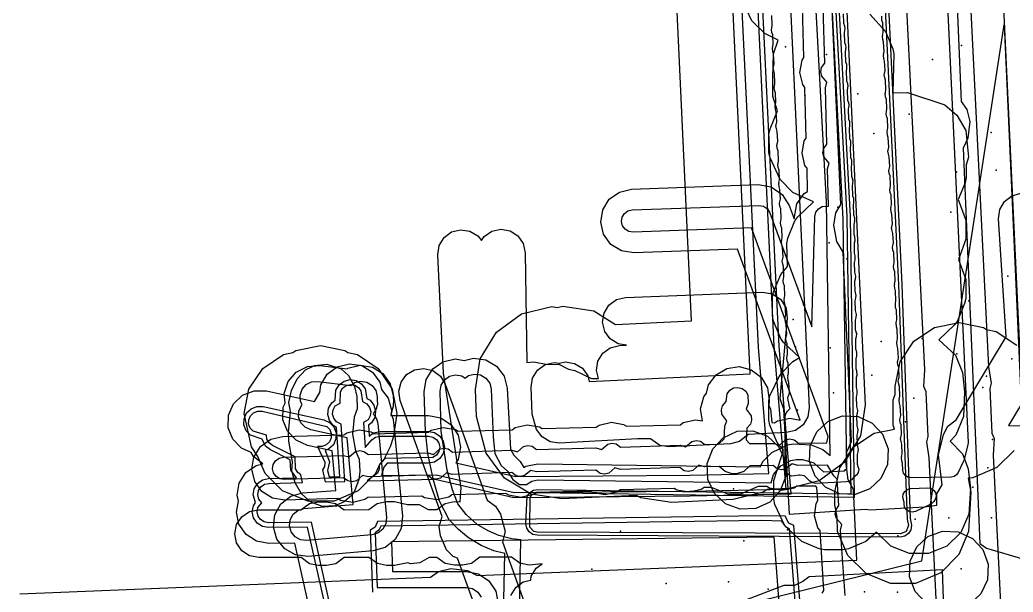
# Model space of a CAD drawing. Header units: metres. Extents: x -3943 to -3664, y 4962 to 6622.
# Drawn here: x -3941.3 to -3879, y 6280.6 to 6316.5 of the extents above; entities that cross this region are included whole.
import ezdxf

# ---------------------------------------------------------------- set-up
doc = ezdxf.new("R2010")
doc.units = ezdxf.units.M
for name, color, linetype in [('AI_GREENING_EXCLUSIONS', 1, 'Continuous'), ('AI_GREENING_LAWN', 82, 'Continuous'), ('AI_GREENING_REJECTED', 6, 'Continuous')]:
    doc.layers.add(name, color=color, linetype=linetype)

msp = doc.modelspace()

# ---------------------------------------------------------------- linework, layer by layer
at = {"layer": 'AI_GREENING_EXCLUSIONS'}
for points in [[(-3890.07, 6379.865), (-3886.2, 6299.915), (-3885.664, 6285.219), (-3885.585, 6284.827), (-3885.723, 6284.456), (-3886.088, 6284.302), (-3908.864, 6284.413), (-3909.057, 6284.453), (-3909.326, 6284.729), (-3909.293, 6286.587), (-3909.182, 6286.746), (-3908.828, 6286.888), (-3908.828, 6286.888), (-3888.971, 6286.605), (-3889.217, 6304.208), (-3891.804, 6352.287)], [(-3889.821, 6379.681), (-3886, 6299.93), (-3885.465, 6285.27), (-3885.385, 6284.837), (-3885.428, 6284.557), (-3885.579, 6284.317), (-3885.812, 6284.157), (-3886.09, 6284.102), (-3908.866, 6284.213), (-3909.135, 6284.269), (-3909.362, 6284.425), (-3909.512, 6284.655), (-3909.561, 6284.926), (-3909.476, 6286.666), (-3909.476, 6286.666), (-3909.322, 6286.89), (-3909.093, 6287.038), (-3908.825, 6287.087), (-3889.18, 6286.811), (-3889.417, 6304.202), (-3891.993, 6352.081)], [(-3884.475, 6366.942), (-3883.388, 6337.749), (-3882.28, 6311.412), (-3881.913, 6310.91), (-3881.729, 6310.152), (-3881.852, 6309.102), (-3882.157, 6308.48), (-3881.114, 6283.688), (-3880.697, 6283.4), (-3874.95, 6281.702), (-3867.436, 6281.835), (-3866.668, 6281.696), (-3866.012, 6281.274), (-3865.567, 6280.633)], [(-3883.04, 6264.217), (-3884.272, 6289.062), (-3884.437, 6290.066), (-3884.339, 6290.414), (-3884.479, 6293.205), (-3884.613, 6293.542), (-3884.546, 6294.578), (-3885.887, 6321.479), (-3886.062, 6322.519), (-3885.963, 6322.87), (-3886.092, 6325.672), (-3886.223, 6326.011), (-3886.145, 6327.061), (-3887.291, 6353.93)], [(-3883.04, 6264.217), (-3884.272, 6289.062), (-3884.437, 6290.066), (-3884.339, 6290.414), (-3884.479, 6293.205), (-3884.613, 6293.542), (-3884.546, 6294.578), (-3885.887, 6321.479), (-3886.062, 6322.519), (-3885.963, 6322.87), (-3886.092, 6325.672), (-3886.223, 6326.011), (-3886.145, 6327.061), (-3887.291, 6353.93)], [(-3883.291, 6354.015), (-3882.147, 6327.189), (-3881.993, 6326.192), (-3882.09, 6325.861), (-3882.03, 6324.457), (-3881.96, 6323.052), (-3881.834, 6322.735), (-3881.894, 6321.73), (-3880.551, 6294.768), (-3880.385, 6293.758), (-3880.483, 6293.41), (-3880.344, 6290.623), (-3880.209, 6290.286), (-3880.276, 6289.244), (-3879.06, 6264.718)], [(-3883.291, 6354.015), (-3882.147, 6327.189), (-3881.993, 6326.192), (-3882.09, 6325.861), (-3882.03, 6324.457), (-3881.96, 6323.052), (-3881.834, 6322.735), (-3881.894, 6321.73), (-3880.551, 6294.768), (-3880.385, 6293.758), (-3880.483, 6293.41), (-3880.344, 6290.623), (-3880.209, 6290.286), (-3880.276, 6289.244), (-3879.06, 6264.718)], [(-3910.947, 6280.162), (-3910.894, 6283.075), (-3911.572, 6283.248), (-3912.371, 6283.582), (-3913.158, 6284.058), (-3913.794, 6284.579), (-3914.369, 6285.183), (-3914.979, 6286.361), (-3915.366, 6287.663), (-3915.707, 6289.339), (-3915.868, 6290.721), (-3915.942, 6293.211), (-3915.813, 6293.981), (-3915.399, 6294.642), (-3914.763, 6295.095), (-3914.003, 6295.27), (-3913.426, 6295.173), (-3912.844, 6295.323), (-3912.072, 6295.213), (-3911.4, 6294.816), (-3910.931, 6294.192), (-3910.737, 6293.436), (-3910.531, 6289.612), (-3910.317, 6289.229), (-3909.92, 6288.83), (-3909.683, 6288.473), (-3909.573, 6288.545), (-3908.805, 6288.687), (-3894.871, 6288.513), (-3894.685, 6288.856), (-3894.145, 6289.396), (-3893.147, 6289.885), (-3892.809, 6289.953), (-3891.679, 6289.885), (-3890.957, 6289.582), (-3890.495, 6289.213), (-3890.717, 6305.12), (-3893.177, 6350.746)], [(-3890.852, 6347.109), (-3888.302, 6292.382), (-3888.593, 6290.453), (-3889.601, 6288.782), (-3891.171, 6287.624), (-3893.064, 6287.155), (-3894.445, 6287.09), (-3894.679, 6286.918), (-3896.573, 6286.448), (-3900.435, 6286.268), (-3902.364, 6286.56), (-3902.621, 6286.714), (-3907.306, 6286.491), (-3909.235, 6286.782), (-3910.905, 6287.79), (-3912.064, 6289.359), (-3912.663, 6291.663), (-3912.732, 6293.348), (-3912.43, 6295.276), (-3911.413, 6296.941), (-3909.837, 6298.09), (-3907.94, 6298.548), (-3907.596, 6298.494), (-3907.241, 6298.58), (-3905.314, 6298.278), (-3905.314, 6298.278), (-3903.939, 6297.439), (-3899.171, 6297.661), (-3901.188, 6340.948)], [(-3894.348, 6346.946), (-3891.798, 6292.219), (-3891.886, 6291.64), (-3892.188, 6291.139), (-3892.659, 6290.792), (-3893.227, 6290.651), (-3895.633, 6290.539), (-3896.168, 6290.085), (-3896.736, 6289.944), (-3900.598, 6289.765), (-3901.177, 6289.852), (-3901.751, 6290.254), (-3902.561, 6290.266), (-3907.468, 6289.987), (-3908.047, 6290.075), (-3908.548, 6290.377), (-3908.896, 6290.848), (-3909.166, 6291.806), (-3909.235, 6293.491), (-3909.144, 6294.07), (-3908.839, 6294.569), (-3908.366, 6294.914), (-3907.797, 6295.051), (-3907.453, 6294.997), (-3907.098, 6295.083), (-3906.52, 6294.992), (-3906.02, 6294.687), (-3906.02, 6294.687), (-3905.676, 6294.214), (-3905.589, 6293.858), (-3895.512, 6294.328), (-3897.855, 6344.607)], [(-3909.958, 6279.527), (-3909.879, 6283.933), (-3910.452, 6283.993), (-3911.26, 6284.198), (-3911.939, 6284.484), (-3912.612, 6284.898), (-3913.313, 6285.508), (-3913.829, 6286.19), (-3914.156, 6287.061), (-3914.49, 6288.294), (-3914.868, 6290.751), (-3914.943, 6293.241), (-3914.878, 6293.626), (-3914.671, 6293.957), (-3914.353, 6294.183), (-3913.973, 6294.271), (-3913.588, 6294.206), (-3913.374, 6294.072), (-3913.167, 6294.227), (-3912.789, 6294.324), (-3912.403, 6294.27), (-3912.067, 6294.071), (-3911.833, 6293.759), (-3911.736, 6293.381), (-3911.619, 6290.374), (-3911.511, 6289.343), (-3911.116, 6288.586), (-3910.714, 6288.223), (-3910.392, 6287.72), (-3909.969, 6287.399), (-3909.534, 6287.396), (-3909.529, 6287.403), (-3909.202, 6287.616), (-3908.818, 6287.687), (-3894.192, 6287.504), (-3894.042, 6288.021), (-3893.586, 6288.567), (-3892.949, 6288.904), (-3892.611, 6288.973), (-3892.215, 6288.973), (-3891.516, 6288.753), (-3890.901, 6288.194), (-3889.596, 6288.253), (-3889.552, 6288.326), (-3889.453, 6288.398), (-3889.664, 6304.006), (-3891.036, 6330.415)], [(-3941.289, 6280.549), (-3915.541, 6281.582), (-3915.038, 6281.947), (-3914.28, 6282.13), (-3913.23, 6282.005), (-3912.609, 6281.699), (-3888.821, 6282.653), (-3889.017, 6287.078), (-3889.368, 6287.682), (-3889.482, 6288.664), (-3889.453, 6289.444), (-3889.151, 6290.099), (-3889.678, 6301.969), (-3890.071, 6302.637), (-3890.253, 6303.652), (-3890.135, 6304.424), (-3889.811, 6304.959), (-3890.687, 6324.698)], [(-3922.133, 6279.727), (-3923.25, 6284.727), (-3925.702, 6284.697), (-3926.086, 6284.768), (-3926.413, 6284.981), (-3926.634, 6285.302), (-3926.715, 6285.684), (-3926.643, 6286.068), (-3926.514, 6286.266), (-3926.669, 6286.744), (-3926.603, 6287.129), (-3926.395, 6287.459), (-3926.076, 6287.684), (-3925.696, 6287.77), (-3923.94, 6287.816), (-3924.294, 6288.286), (-3924.336, 6288.949), (-3925.582, 6289.565), (-3925.892, 6289.803), (-3926.101, 6290.249), (-3926.829, 6290.489), (-3927.099, 6290.77), (-3927.24, 6291.134), (-3927.232, 6291.524), (-3927.075, 6291.881), (-3926.793, 6292.151), (-3926.43, 6292.293), (-3926.04, 6292.284), (-3922.236, 6291.442), (-3921.879, 6291.285), (-3921.609, 6291.004), (-3921.467, 6290.64), (-3921.476, 6290.25), (-3921.633, 6289.893), (-3921.914, 6289.623), (-3922.157, 6289.529), (-3921.869, 6288.828), (-3921.994, 6288.277), (-3921.903, 6287.869), (-3921.226, 6287.887), (-3921.429, 6290.981), (-3921.644, 6291.105), (-3921.882, 6291.415), (-3921.983, 6291.792), (-3921.932, 6292.179), (-3921.737, 6292.517), (-3921.524, 6292.68), (-3921.477, 6293.312), (-3921.275, 6293.646), (-3920.961, 6293.877), (-3920.582, 6293.971), (-3920.197, 6293.913), (-3919.862, 6293.711), (-3919.631, 6293.397), (-3919.527, 6292.789), (-3919.328, 6292.675), (-3919.09, 6292.365), (-3918.989, 6291.988), (-3919.04, 6291.601), (-3919.235, 6291.263), (-3919.433, 6291.112), (-3919.389, 6290.436), (-3919.109, 6290.641), (-3918.7, 6290.728), (-3915.666, 6290.728), (-3915.284, 6290.652), (-3914.959, 6290.435), (-3914.743, 6290.111), (-3914.666, 6289.728), (-3914.743, 6289.345), (-3914.959, 6289.021), (-3915.284, 6288.804), (-3915.666, 6288.728), (-3918.252, 6288.728), (-3918.466, 6288.488), (-3918.62, 6287.955), (-3915.183, 6288.013), (-3910.298, 6286.888), (-3899.276, 6286.976), (-3893.249, 6287.11), (-3893.989, 6296.064), (-3895.174, 6320.663)], [(-3921.84, 6279.792), (-3923.01, 6285.03), (-3925.706, 6284.997), (-3925.975, 6285.046), (-3926.204, 6285.195), (-3926.358, 6285.421), (-3926.415, 6285.688), (-3926.365, 6285.956), (-3926.126, 6286.247), (-3926.309, 6286.486), (-3926.369, 6286.752), (-3926.323, 6287.021), (-3926.177, 6287.252), (-3925.954, 6287.41), (-3925.688, 6287.47), (-3923.568, 6287.526), (-3923.675, 6288.006), (-3923.871, 6288.152), (-3924.011, 6288.387), (-3924.027, 6289.13), (-3925.449, 6289.834), (-3925.666, 6290), (-3925.802, 6290.237), (-3925.836, 6290.498), (-3926.657, 6290.734), (-3926.846, 6290.932), (-3926.945, 6291.186), (-3926.939, 6291.459), (-3926.829, 6291.709), (-3926.632, 6291.898), (-3926.377, 6291.997), (-3926.104, 6291.991), (-3922.051, 6291.04), (-3921.862, 6290.842), (-3921.763, 6290.588), (-3921.769, 6290.315), (-3921.878, 6290.065), (-3922.076, 6289.876), (-3922.33, 6289.777), (-3922.636, 6289.79), (-3922.167, 6288.799), (-3922.194, 6288.527), (-3922.309, 6288.311), (-3922.142, 6287.563), (-3920.906, 6287.595), (-3921.141, 6291.185), (-3921.446, 6291.331), (-3921.613, 6291.548), (-3921.683, 6291.812), (-3921.648, 6292.082), (-3921.511, 6292.319), (-3921.215, 6292.506), (-3921.194, 6293.21), (-3921.053, 6293.444), (-3920.834, 6293.606), (-3920.568, 6293.671), (-3920.298, 6293.631), (-3920.065, 6293.489), (-3919.902, 6293.27), (-3919.818, 6292.593), (-3919.526, 6292.449), (-3919.359, 6292.232), (-3919.289, 6291.968), (-3919.324, 6291.698), (-3919.461, 6291.461), (-3919.744, 6291.277), (-3919.643, 6289.723), (-3919.223, 6290.194), (-3918.987, 6290.367), (-3918.7, 6290.428), (-3915.666, 6290.428), (-3915.399, 6290.375), (-3915.171, 6290.223), (-3915.02, 6289.996), (-3914.966, 6289.728), (-3915.02, 6289.46), (-3915.171, 6289.233), (-3915.399, 6289.081), (-3918.387, 6289.028), (-3918.758, 6288.612), (-3918.762, 6288.367), (-3918.871, 6288.117), (-3919.506, 6287.632), (-3915.251, 6287.721), (-3910.33, 6286.587), (-3899.272, 6286.676), (-3892.923, 6286.807), (-3893.689, 6296.079), (-3894.874, 6320.678)], [(-3923.109, 6279.509), (-3924.049, 6283.717), (-3925.69, 6283.697), (-3926.457, 6283.839), (-3927.111, 6284.265), (-3927.553, 6284.908), (-3927.715, 6285.672), (-3927.587, 6286.357), (-3927.669, 6286.718), (-3927.537, 6287.487), (-3927.12, 6288.147), (-3926.483, 6288.598), (-3926.058, 6288.694), (-3926.644, 6289.144), (-3926.792, 6289.401), (-3927.402, 6289.669), (-3927.942, 6290.233), (-3928.225, 6290.96), (-3928.208, 6291.74), (-3927.894, 6292.454), (-3927.331, 6292.994), (-3926.604, 6293.277), (-3925.823, 6293.261), (-3922.823, 6292.597), (-3922.489, 6293.175), (-3922.417, 6293.651), (-3922.014, 6294.319), (-3921.386, 6294.783), (-3920.629, 6294.97), (-3919.857, 6294.853), (-3919.189, 6294.45), (-3918.726, 6293.822), (-3918.608, 6293.348), (-3918.193, 6292.807), (-3917.991, 6292.053), (-3918.034, 6291.728), (-3915.666, 6291.728), (-3914.901, 6291.576), (-3914.252, 6291.142), (-3913.819, 6290.493), (-3913.666, 6289.728), (-3913.819, 6288.963), (-3913.956, 6288.757), (-3910.19, 6287.889), (-3899.289, 6287.976), (-3894.334, 6288.095), (-3894.988, 6296.014), (-3896.172, 6320.613)], [(-3888.004, 6316.878), (-3887.016, 6315.805), (-3886.563, 6314.721), (-3886.497, 6314.399), (-3886.554, 6311.958), (-3885.645, 6311.983), (-3883.303, 6311.193), (-3882.538, 6310.557), (-3881.981, 6309.6), (-3881.825, 6307.922), (-3881.964, 6307.435), (-3881.964, 6306.644), (-3882.029, 6306.321), (-3882.466, 6305.276), (-3881.987, 6303.964), (-3881.987, 6302.777), (-3882.446, 6301.512), (-3881.991, 6300.256), (-3881.991, 6299.069), (-3882.056, 6298.746), (-3882.509, 6297.663), (-3882.686, 6297.399), (-3883.667, 6296.474), (-3882.639, 6295.502), (-3882.193, 6294.426), (-3882.059, 6293.21), (-3882.137, 6291.665), (-3882.606, 6290.5), (-3882.97, 6290.114), (-3882.193, 6289.314), (-3881.832, 6288.385), (-3881.699, 6287.168), (-3881.793, 6285.542), (-3882.291, 6284.391), (-3883.168, 6283.536), (-3884.333, 6283.066), (-3885.521, 6283.066), (-3886.686, 6283.536), (-3887.577, 6284.412), (-3888.26, 6283.814), (-3889.344, 6283.361), (-3889.666, 6283.296), (-3890.853, 6283.296), (-3891.176, 6283.361), (-3892.259, 6283.814), (-3893.333, 6284.802), (-3893.964, 6286.149), (-3894.029, 6286.471), (-3894.029, 6287.658), (-3893.412, 6289.559), (-3893.808, 6290.04), (-3894.261, 6291.123), (-3894.326, 6291.446), (-3894.326, 6292.633), (-3894.261, 6292.955), (-3893.63, 6294.302), (-3892.82, 6295.113), (-3892.402, 6295.355), (-3893.408, 6296.297), (-3893.586, 6296.56), (-3894.039, 6297.644), (-3894.104, 6297.966), (-3894.104, 6299.153), (-3894.039, 6299.476), (-3893.586, 6300.559), (-3893.162, 6301.069), (-3893.215, 6302.518), (-3893.15, 6302.841), (-3892.696, 6303.924), (-3892.519, 6304.187), (-3891.539, 6305.112), (-3892.818, 6305.715), (-3893.629, 6306.525), (-3894.259, 6307.872), (-3894.324, 6308.194), (-3894.324, 6309.382), (-3894.259, 6309.704), (-3893.785, 6310.819), (-3894.092, 6311.719), (-3894.092, 6312.907), (-3894.036, 6314.399), (-3893.75, 6315.247), (-3894.591, 6315.667), (-3895.402, 6316.477), (-3896.032, 6317.824)], [(-3890.98, 6280.575), (-3890.879, 6280.752), (-3891.125, 6284.506), (-3891.263, 6284.685), (-3891.467, 6285.438), (-3891.368, 6286.212), (-3891.267, 6286.388), (-3891.323, 6287.201), (-3891.38, 6287.296), (-3892.568, 6287.301), (-3892.754, 6287.174), (-3893.518, 6287.016), (-3894.285, 6287.163), (-3894.454, 6287.275), (-3895.002, 6287.271), (-3896.1, 6286.8), (-3896.891, 6286.8), (-3897.92, 6287.217), (-3898.384, 6287.215), (-3898.568, 6287.085), (-3899.328, 6286.909), (-3900.098, 6287.039), (-3900.27, 6287.146), (-3903.657, 6287.057), (-3903.84, 6286.926), (-3904.601, 6286.751), (-3905.37, 6286.88), (-3905.542, 6286.987), (-3908.929, 6286.898), (-3909.112, 6286.767), (-3909.873, 6286.592), (-3910.642, 6286.721), (-3910.815, 6286.829), (-3914.201, 6286.739), (-3914.385, 6286.609), (-3915.145, 6286.433), (-3915.915, 6286.562), (-3916.087, 6286.67), (-3919.474, 6286.581), (-3919.657, 6286.45), (-3920.417, 6286.275), (-3921.187, 6286.404), (-3921.359, 6286.511), (-3924.683, 6286.411), (-3925.453, 6286.54), (-3926.114, 6286.954), (-3926.567, 6287.59), (-3926.742, 6288.35), (-3926.613, 6289.12), (-3926.199, 6289.781), (-3925.564, 6290.234), (-3924.803, 6290.41), (-3920.968, 6290.513), (-3920.784, 6290.643), (-3920.024, 6290.819), (-3919.254, 6290.689), (-3919.082, 6290.582), (-3915.696, 6290.671), (-3915.512, 6290.802), (-3914.752, 6290.977), (-3913.982, 6290.848), (-3913.81, 6290.74), (-3910.423, 6290.83), (-3910.24, 6290.961), (-3909.479, 6291.136), (-3908.71, 6291.007), (-3908.538, 6290.899), (-3905.151, 6290.989), (-3904.968, 6291.119), (-3904.207, 6291.295), (-3903.438, 6291.165), (-3903.265, 6291.058), (-3899.879, 6291.147), (-3899.695, 6291.278), (-3898.935, 6291.453), (-3898.499, 6291.38), (-3898.609, 6292.143), (-3898.416, 6292.899), (-3898.244, 6293.129), (-3898.11, 6293.652), (-3897.643, 6294.277), (-3896.971, 6294.675), (-3896.199, 6294.786), (-3895.443, 6294.593), (-3894.818, 6294.125), (-3894.42, 6293.454), (-3894.309, 6292.682), (-3894.34, 6292.337), (-3894.225, 6292.144), (-3894.138, 6291.277), (-3893.971, 6291.266), (-3893.784, 6291.392), (-3893.02, 6291.55), (-3892.373, 6291.426), (-3896.306, 6302.148), (-3902.801, 6301.916), (-3903.572, 6302.041), (-3904.236, 6302.451), (-3904.692, 6303.084), (-3904.871, 6303.844), (-3904.747, 6304.614), (-3904.336, 6305.278), (-3903.703, 6305.734), (-3902.944, 6305.914), (-3894.999, 6306.197), (-3894.181, 6306.054), (-3893.492, 6305.59), (-3893.05, 6304.887), (-3892.748, 6304.063), (-3892.568, 6305), (-3892.115, 6305.636), (-3891.909, 6305.765), (-3891.937, 6307.222), (-3892.067, 6307.406), (-3892.24, 6308.167), (-3892.109, 6308.936), (-3892.001, 6309.108), (-3892.077, 6312.288), (-3892.207, 6312.471), (-3892.38, 6313.232), (-3892.249, 6314.002), (-3892.141, 6314.173), (-3892.217, 6317.353)], [(-3889.555, 6280.442), (-3889.836, 6284.532), (-3889.752, 6284.89), (-3890.099, 6285.263), (-3890.17, 6285.527), (-3890.135, 6285.798), (-3889.942, 6286.079), (-3890.055, 6287.725), (-3890.259, 6287.933), (-3890.647, 6288.602), (-3892.514, 6288.589), (-3892.866, 6288.695), (-3893.26, 6288.372), (-3893.527, 6288.316), (-3893.796, 6288.368), (-3894.064, 6288.578), (-3895.527, 6288.567), (-3895.91, 6288.22), (-3896.357, 6288.075), (-3896.634, 6288.075), (-3897.081, 6288.22), (-3897.44, 6288.532), (-3898.361, 6288.504), (-3898.715, 6288.603), (-3899.101, 6288.27), (-3899.367, 6288.209), (-3899.637, 6288.254), (-3899.91, 6288.458), (-3903.633, 6288.346), (-3903.987, 6288.444), (-3904.374, 6288.111), (-3904.64, 6288.05), (-3904.909, 6288.095), (-3905.182, 6288.299), (-3908.905, 6288.187), (-3909.26, 6288.285), (-3909.646, 6287.953), (-3909.912, 6287.891), (-3910.181, 6287.937), (-3910.455, 6288.14), (-3914.178, 6288.028), (-3914.532, 6288.126), (-3914.918, 6287.794), (-3915.184, 6287.733), (-3915.454, 6287.778), (-3915.727, 6287.982), (-3919.45, 6287.869), (-3919.804, 6287.968), (-3920.19, 6287.635), (-3920.457, 6287.574), (-3920.726, 6287.619), (-3920.999, 6287.823), (-3924.722, 6287.711), (-3924.992, 6287.756), (-3925.223, 6287.901), (-3925.382, 6288.123), (-3925.443, 6288.389), (-3925.398, 6288.659), (-3925.253, 6288.89), (-3925.031, 6289.049), (-3924.764, 6289.11), (-3920.991, 6289.224), (-3920.637, 6289.125), (-3920.251, 6289.458), (-3919.985, 6289.519), (-3919.715, 6289.474), (-3919.442, 6289.27), (-3915.719, 6289.382), (-3915.365, 6289.284), (-3914.979, 6289.616), (-3914.713, 6289.678), (-3914.443, 6289.633), (-3914.17, 6289.429), (-3910.447, 6289.541), (-3910.093, 6289.443), (-3909.706, 6289.775), (-3909.44, 6289.836), (-3909.171, 6289.791), (-3908.898, 6289.588), (-3905.175, 6289.7), (-3904.82, 6289.601), (-3904.434, 6289.934), (-3904.168, 6289.995), (-3903.899, 6289.95), (-3903.625, 6289.746), (-3899.902, 6289.858), (-3899.548, 6289.76), (-3899.162, 6290.093), (-3898.896, 6290.154), (-3898.626, 6290.109), (-3898.353, 6289.905), (-3897.479, 6289.931), (-3897.143, 6290.26), (-3897.101, 6291.046), (-3896.973, 6291.391), (-3897.272, 6291.803), (-3897.311, 6292.073), (-3897.243, 6292.338), (-3897.018, 6292.594), (-3896.938, 6293.091), (-3896.774, 6293.31), (-3896.539, 6293.449), (-3896.269, 6293.488), (-3896.004, 6293.42), (-3895.785, 6293.257), (-3895.646, 6293.022), (-3895.622, 6292.469), (-3895.75, 6292.124), (-3895.451, 6291.711), (-3895.412, 6291.441), (-3895.48, 6291.176), (-3895.705, 6290.921), (-3895.745, 6290.189), (-3895.536, 6289.967), (-3894.024, 6289.978), (-3893.672, 6289.872), (-3893.278, 6290.195), (-3893.011, 6290.25), (-3892.743, 6290.199), (-3892.474, 6289.989), (-3890.692, 6290.001), (-3890.612, 6290.4), (-3895.41, 6303.481), (-3902.848, 6303.215), (-3903.117, 6303.259), (-3903.35, 6303.403), (-3903.509, 6303.624), (-3903.572, 6303.89), (-3903.529, 6304.16), (-3903.385, 6304.392), (-3903.163, 6304.552), (-3902.898, 6304.615), (-3894.953, 6304.898), (-3894.666, 6304.848), (-3894.425, 6304.685), (-3894.271, 6304.439), (-3891.646, 6297.286), (-3891.443, 6304.201), (-3891.382, 6304.467), (-3891.223, 6304.69), (-3890.992, 6304.835), (-3890.583, 6304.848), (-3890.648, 6307.195), (-3890.549, 6307.549), (-3890.88, 6307.936), (-3890.941, 6308.203), (-3890.895, 6308.472), (-3890.691, 6308.745), (-3890.788, 6312.261), (-3890.689, 6312.615), (-3891.02, 6313.002), (-3891.081, 6313.268), (-3891.035, 6313.538), (-3890.831, 6313.81), (-3890.928, 6317.327)], [(-3910.512, 6280.447), (-3910.203, 6280.944), (-3909.727, 6281.285), (-3909.263, 6281.394), (-3909.223, 6281.648), (-3908.919, 6282.148), (-3908.554, 6282.414), (-3909.367, 6282.347), (-3909.942, 6282.459), (-3910.471, 6282.842), (-3912.444, 6282.834), (-3912.971, 6282.447), (-3913.544, 6282.332), (-3914.044, 6282.331), (-3914.619, 6282.444), (-3915.147, 6282.829), (-3915.637, 6282.828), (-3916.216, 6282.483), (-3916.799, 6282.43), (-3916.959, 6282.48), (-3917.802, 6282.325), (-3918.302, 6282.324), (-3918.876, 6282.437), (-3919.404, 6282.822), (-3920.958, 6282.819), (-3921.485, 6282.432), (-3922.059, 6282.317), (-3922.559, 6282.316), (-3923.133, 6282.43), (-3923.661, 6282.814), (-3926.316, 6282.81), (-3926.891, 6282.923), (-3927.378, 6283.247), (-3927.704, 6283.733), (-3927.819, 6284.307), (-3927.706, 6284.882), (-3927.382, 6285.369), (-3926.895, 6285.695), (-3926.322, 6285.81), (-3923.666, 6285.814), (-3923.139, 6286.201), (-3922.565, 6286.316), (-3922.065, 6286.317), (-3921.491, 6286.204), (-3920.963, 6285.819), (-3919.409, 6285.822), (-3918.882, 6286.208), (-3918.308, 6286.324), (-3917.808, 6286.325), (-3916.978, 6286.149), (-3916.261, 6286.145), (-3915.697, 6285.828), (-3915.152, 6285.829), (-3914.625, 6286.216), (-3914.051, 6286.331), (-3913.694, 6286.303), (-3913.629, 6287.19), (-3914.735, 6294.387), (-3915.083, 6301.805), (-3914.995, 6302.383), (-3914.693, 6302.885), (-3914.223, 6303.232), (-3913.655, 6303.373), (-3913.076, 6303.286), (-3912.574, 6302.984), (-3912.356, 6302.688), (-3912.189, 6302.947), (-3911.708, 6303.279), (-3911.136, 6303.403), (-3910.56, 6303.298), (-3910.068, 6302.98), (-3909.735, 6302.499), (-3909.612, 6301.927), (-3909.503, 6295.053), (-3909.068, 6295.079), (-3908.209, 6294.929), (-3907.491, 6294.946), (-3906.9, 6294.625), (-3906.488, 6294.545), (-3905.441, 6294.045), (-3905.007, 6294.043), (-3905.132, 6294.547), (-3905.045, 6295.125), (-3904.743, 6295.627), (-3904.272, 6295.974), (-3903.704, 6296.115), (-3903.25, 6296.136), (-3903.774, 6296.219), (-3904.273, 6296.525), (-3904.617, 6296.999), (-3904.753, 6297.568), (-3904.661, 6298.146), (-3904.355, 6298.645), (-3903.881, 6298.989), (-3903.312, 6299.125), (-3894.729, 6299.457), (-3894.106, 6299.347), (-3893.583, 6298.99), (-3893.254, 6298.449), (-3893.178, 6297.82), (-3893.641, 6292.799), (-3893.42, 6292.134), (-3893.056, 6285.543), (-3888.265, 6285.858), (-3887.974, 6285.818), (-3884.559, 6286.002), (-3883.794, 6286.1), (-3883.794, 6286.813), (-3883.476, 6287.384), (-3883.692, 6289.266), (-3883.385, 6290.526), (-3883.121, 6291.048), (-3882.595, 6291.455), (-3879.454, 6296.648), (-3879.927, 6304.063), (-3879.849, 6304.643), (-3879.556, 6305.149), (-3879.091, 6305.505), (-3878.525, 6305.655)], [(-3878.954, 6289.535), (-3880.034, 6288.455), (-3881.543, 6287.808), (-3881.844, 6287.792), (-3881.67, 6286.916), (-3881.817, 6284.449), (-3882.421, 6283.004), (-3883.544, 6281.86), (-3885.13, 6281.197), (-3886.714, 6281.197), (-3888.236, 6281.817), (-3889.38, 6282.94), (-3890.027, 6284.449), (-3890.043, 6285.369), (-3890.192, 6286.119), (-3890.192, 6286.921), (-3889.888, 6288.452), (-3889.02, 6289.749), (-3889.02, 6289.749), (-3887.723, 6290.617), (-3886.445, 6290.871), (-3886.533, 6291.121), (-3886.533, 6292.705), (-3886.409, 6293.041), (-3886.409, 6293.554), (-3886.105, 6295.085), (-3885.237, 6296.382), (-3883.94, 6297.25), (-3882.409, 6297.554), (-3880.878, 6297.25), (-3880.679, 6297.116), (-3880.076, 6296.997), (-3878.779, 6296.129)], [(-3876.643, 6295.498), (-3879.307, 6291.095), (-3877.836, 6291.082)], [(-3911.354, 6275.859), (-3913.859, 6282.773), (-3914.126, 6282.883), (-3914.541, 6283.297), (-3914.909, 6284.185), (-3914.998, 6284.764), (-3914.81, 6285.397), (-3917.443, 6292.665), (-3917.532, 6293.244), (-3917.392, 6293.812), (-3917.045, 6294.284), (-3916.544, 6294.587), (-3915.965, 6294.675), (-3915.397, 6294.535), (-3914.926, 6294.188), (-3914.623, 6293.687), (-3911.984, 6286.405), (-3911.46, 6286.045), (-3911.158, 6285.544), (-3910.863, 6284.446), (-3911.039, 6283.797), (-3908.806, 6277.632)], [(-3892.211, 6277.796), (-3892.762, 6284.823), (-3893.069, 6284.965), (-3893.302, 6285.409), (-3894.796, 6285.438), (-3918.868, 6285.081), (-3919.02, 6284.729), (-3919.322, 6284.54), (-3919.183, 6280.645)], [(-3892.525, 6277.957), (-3893.046, 6284.615), (-3893.263, 6284.737), (-3893.523, 6285.106), (-3894.792, 6285.138), (-3918.648, 6284.784), (-3918.794, 6284.531), (-3919.016, 6284.361), (-3918.894, 6280.945), (-3913.292, 6280.945), (-3912.909, 6280.868), (-3912.585, 6280.652), (-3912.368, 6280.327)], [(-3893.556, 6278.318), (-3894.009, 6284.098), (-3917.995, 6283.792), (-3917.929, 6281.945), (-3913.292, 6281.945), (-3912.527, 6281.792), (-3911.878, 6281.359), (-3911.444, 6280.71), (-3911.292, 6279.945)], [(-3883, 6269.332), (-3883.441, 6282.052), (-3891.812, 6281.601), (-3892.201, 6281.313), (-3892.731, 6281.063), (-3893.396, 6281.064), (-3899.224, 6278.828)]]:
    msp.add_lwpolyline(points, dxfattribs=at)
for points in [[(-3880.397, 6334.168), (-3872.406, 6334.543), (-3840.441, 6336.042), (-3873.425, 6327.821), (-3878.523, 6294.212), (-3880.397, 6334.168)], [(-3879.584, 6316.219), (-3877.774, 6276.26), (-3885.766, 6275.898), (-3917.733, 6274.45), (-3884.736, 6282.618), (-3879.584, 6316.219)], [(-3924.767, 6295.548), (-3924.184, 6295.663), (-3923.979, 6295.801), (-3922.448, 6296.105), (-3920.917, 6295.801), (-3920.718, 6295.667), (-3920.115, 6295.548), (-3918.818, 6294.68), (-3917.95, 6293.383), (-3917.646, 6291.852), (-3917.868, 6290.411), (-3918.079, 6289.756), (-3918.472, 6288.966), (-3918.724, 6288.695), (-3918.994, 6288.088), (-3920.075, 6287.008), (-3921.583, 6286.36), (-3923.244, 6286.345), (-3924.83, 6287.008), (-3925.91, 6288.088), (-3926.373, 6289.156), (-3926.775, 6289.756), (-3927.236, 6291.852), (-3926.932, 6293.383), (-3926.064, 6294.68), (-3924.767, 6295.548)], [(-3918.065, 6293.716), (-3917.881, 6292.958), (-3917.867, 6292.608), (-3917.893, 6292.456), (-3917.88, 6292.285), (-3917.967, 6292.019), (-3918.002, 6291.813), (-3917.99, 6291.775), (-3917.878, 6291.485), (-3917.88, 6291.403), (-3917.857, 6291.325), (-3917.309, 6285.416), (-3917.391, 6284.636), (-3917.767, 6283.948), (-3918.379, 6283.457), (-3919.132, 6283.239), (-3923.225, 6282.893), (-3924, 6282.98), (-3924.683, 6283.358), (-3925.17, 6283.968), (-3925.386, 6284.718), (-3925.299, 6285.493), (-3924.922, 6286.176), (-3924.311, 6286.663), (-3923.562, 6286.879), (-3921.475, 6287.021), (-3921.705, 6289.505), (-3923.262, 6289.852), (-3923.976, 6290.167), (-3924.514, 6290.731), (-3924.796, 6291.459), (-3924.779, 6292.239), (-3924.666, 6292.494), (-3924.713, 6293.113), (-3924.47, 6293.855), (-3923.961, 6294.447), (-3923.265, 6294.799), (-3922.487, 6294.858), (-3920.774, 6294.651), (-3920.72, 6294.69), (-3919.962, 6294.874), (-3919.191, 6294.753), (-3918.525, 6294.347), (-3918.065, 6293.716)], [(-3922.811, 6294.866), (-3922.034, 6294.946), (-3921.155, 6294.648), (-3920.681, 6294.232), (-3920.309, 6293.546), (-3920.159, 6292.912), (-3920.137, 6292.132), (-3920.337, 6291.611), (-3920.436, 6290.547), (-3920.253, 6289.5), (-3920.009, 6288.986), (-3919.97, 6288.206), (-3920.043, 6287.711), (-3920.306, 6286.976), (-3920.475, 6286.735), (-3920.95, 6286.314), (-3921.534, 6286.063), (-3922.314, 6286.024), (-3923.049, 6286.287), (-3923.627, 6286.81), (-3924.021, 6287.5), (-3924.248, 6288.247), (-3924.193, 6288.81), (-3924.422, 6290.122), (-3924.443, 6290.652), (-3924.32, 6291.973), (-3924.421, 6292.539), (-3924.252, 6293.301), (-3923.913, 6294.02), (-3923.377, 6294.586), (-3922.811, 6294.866)], [(-3922.811, 6294.866), (-3922.034, 6294.946), (-3921.155, 6294.648), (-3920.681, 6294.232), (-3920.309, 6293.546), (-3920.159, 6292.912), (-3920.137, 6292.132), (-3920.337, 6291.611), (-3920.436, 6290.547), (-3920.253, 6289.5), (-3920.009, 6288.986), (-3919.97, 6288.206), (-3920.043, 6287.711), (-3920.306, 6286.976), (-3920.475, 6286.735), (-3920.95, 6286.314), (-3921.534, 6286.063), (-3922.314, 6286.024), (-3923.049, 6286.287), (-3923.627, 6286.81), (-3924.021, 6287.5), (-3924.248, 6288.247), (-3924.193, 6288.81), (-3924.422, 6290.122), (-3924.443, 6290.652), (-3924.32, 6291.973), (-3924.421, 6292.539), (-3924.252, 6293.301), (-3923.913, 6294.02), (-3923.377, 6294.586), (-3922.811, 6294.866)], [(-3923.803, 6292.022), (-3923.599, 6292.422), (-3923.691, 6292.604), (-3923.72, 6292.993), (-3923.599, 6293.364), (-3923.345, 6293.66), (-3922.996, 6293.836), (-3922.607, 6293.865), (-3920.531, 6293.614), (-3920.3, 6293.783), (-3919.921, 6293.875), (-3919.535, 6293.814), (-3919.202, 6293.611), (-3918.972, 6293.296), (-3918.88, 6292.917), (-3918.894, 6292.694), (-3918.872, 6292.405), (-3918.922, 6292.255), (-3918.926, 6292.181), (-3918.966, 6292.119), (-3918.994, 6292.035), (-3919.097, 6291.914), (-3919.148, 6291.835), (-3919.111, 6291.789), (-3919.004, 6291.677), (-3918.989, 6291.638), (-3918.963, 6291.606), (-3918.919, 6291.458), (-3918.863, 6291.313), (-3918.864, 6291.272), (-3918.852, 6291.232), (-3918.305, 6285.324), (-3918.346, 6284.934), (-3918.534, 6284.59), (-3918.84, 6284.344), (-3919.216, 6284.235), (-3923.309, 6283.89), (-3923.697, 6283.933), (-3924.038, 6284.122), (-3924.282, 6284.427), (-3924.39, 6284.802), (-3924.346, 6285.19), (-3924.157, 6285.531), (-3923.852, 6285.774), (-3923.477, 6285.882), (-3920.389, 6286.143), (-3920.777, 6290.323), (-3923.044, 6290.828), (-3923.401, 6290.986), (-3923.67, 6291.268), (-3923.811, 6291.632), (-3923.803, 6292.022)], [(-3888.727, 6291.658), (-3887.846, 6291.248), (-3887.198, 6290.549), (-3886.857, 6289.632), (-3886.896, 6288.646), (-3887.305, 6287.765), (-3888.004, 6287.117), (-3888.921, 6286.776), (-3889.908, 6286.815), (-3890.789, 6287.225), (-3891.436, 6287.924), (-3891.778, 6288.841), (-3891.738, 6289.827), (-3891.329, 6290.708), (-3890.63, 6291.355), (-3889.713, 6291.697), (-3888.727, 6291.658)], [(-3894.42, 6290.43), (-3893.721, 6289.782), (-3893.311, 6288.901), (-3893.272, 6287.915), (-3893.614, 6286.998), (-3894.261, 6286.299), (-3895.142, 6285.89), (-3896.128, 6285.85), (-3897.045, 6286.192), (-3897.744, 6286.839), (-3898.154, 6287.72), (-3898.193, 6288.707), (-3897.852, 6289.623), (-3897.204, 6290.323), (-3896.323, 6290.732), (-3895.337, 6290.771), (-3894.42, 6290.43)], [(-3883.441, 6284.468), (-3882.455, 6284.429), (-3881.573, 6284.02), (-3880.926, 6283.321), (-3880.585, 6282.404), (-3880.624, 6281.418), (-3881.033, 6280.536), (-3881.732, 6279.889), (-3882.649, 6279.548), (-3883.635, 6279.587), (-3884.517, 6279.996), (-3885.164, 6280.695), (-3885.505, 6281.612), (-3885.466, 6282.598), (-3885.057, 6283.48), (-3884.358, 6284.127), (-3883.441, 6284.468)]]:
    msp.add_lwpolyline(points, close=True, dxfattribs=at)
at = {"layer": 'AI_GREENING_LAWN'}
for points in [[(-3885.85, 6374.791), (-3881.842, 6290.023), (-3881.857, 6289.876), (-3882.106, 6288.904), (-3882.14, 6288.811), (-3882.46, 6288.147), (-3882.569, 6287.999), (-3882.723, 6287.901), (-3882.902, 6287.864), (-3885.42, 6287.821), (-3885.609, 6287.855), (-3885.771, 6287.957), (-3885.883, 6288.113), (-3885.928, 6288.3), (-3885.946, 6288.729), (-3885.997, 6288.886), (-3886.02, 6289.075), (-3886, 6289.149), (-3886.007, 6289.15), (-3885.97, 6289.329), (-3885.995, 6289.93), (-3886.046, 6290.087), (-3886.069, 6290.276), (-3886.049, 6290.35), (-3886.056, 6290.351), (-3886.018, 6290.53), (-3886.044, 6291.131), (-3886.095, 6291.288), (-3886.118, 6291.476), (-3886.098, 6291.551), (-3886.104, 6291.552), (-3886.067, 6291.731), (-3886.093, 6292.332), (-3886.144, 6292.489), (-3886.167, 6292.677), (-3886.147, 6292.752), (-3886.153, 6292.753), (-3886.116, 6292.932), (-3886.142, 6293.532), (-3886.193, 6293.69), (-3886.216, 6293.878), (-3886.196, 6293.952), (-3886.202, 6293.954), (-3886.165, 6294.133), (-3886.191, 6294.733), (-3886.241, 6294.891), (-3886.264, 6295.079), (-3886.245, 6295.153), (-3886.251, 6295.155), (-3886.214, 6295.334), (-3886.239, 6295.934), (-3886.29, 6296.092), (-3886.313, 6296.28), (-3886.293, 6296.354), (-3886.3, 6296.356), (-3886.263, 6296.535), (-3886.288, 6297.135), (-3886.338, 6297.288), (-3886.349, 6297.556), (-3886.312, 6297.712), (-3886.337, 6298.336), (-3886.387, 6298.489), (-3886.397, 6298.756), (-3886.361, 6298.913), (-3886.386, 6299.537), (-3886.438, 6299.697), (-3886.461, 6299.884), (-3886.441, 6299.958), (-3886.447, 6299.96), (-3886.411, 6300.14), (-3886.441, 6300.74), (-3886.493, 6300.897), (-3886.517, 6301.085), (-3886.498, 6301.16), (-3886.505, 6301.161), (-3886.469, 6301.34), (-3886.499, 6301.94), (-3886.551, 6302.097), (-3886.575, 6302.286), (-3886.556, 6302.36), (-3886.562, 6302.361), (-3886.526, 6302.54), (-3886.556, 6303.141), (-3886.608, 6303.298), (-3886.633, 6303.486), (-3886.614, 6303.561), (-3886.62, 6303.562), (-3886.584, 6303.741), (-3886.614, 6304.341), (-3886.666, 6304.498), (-3886.691, 6304.687), (-3886.671, 6304.761), (-3886.678, 6304.762), (-3886.642, 6304.942), (-3886.672, 6305.542), (-3886.724, 6305.699), (-3886.748, 6305.887), (-3886.729, 6305.962), (-3886.735, 6305.963), (-3886.7, 6306.142), (-3886.73, 6306.743), (-3886.782, 6306.899), (-3886.806, 6307.088), (-3886.787, 6307.162), (-3886.793, 6307.163), (-3886.757, 6307.343), (-3886.787, 6307.943), (-3886.839, 6308.1), (-3886.864, 6308.288), (-3886.844, 6308.363), (-3886.851, 6308.364), (-3886.815, 6308.543), (-3886.845, 6309.144), (-3886.897, 6309.3), (-3886.921, 6309.489), (-3886.902, 6309.563), (-3886.909, 6309.564), (-3886.873, 6309.744), (-3886.903, 6310.344), (-3886.955, 6310.501), (-3886.979, 6310.689), (-3886.96, 6310.764), (-3886.966, 6310.765), (-3886.93, 6310.944), (-3886.96, 6311.545), (-3887.012, 6311.701), (-3887.037, 6311.89), (-3887.018, 6311.964), (-3887.024, 6311.966), (-3886.988, 6312.145), (-3887.018, 6312.745), (-3887.07, 6312.902), (-3887.095, 6313.09), (-3887.075, 6313.165), (-3887.082, 6313.166), (-3887.046, 6313.345), (-3887.076, 6313.946), (-3887.128, 6314.103), (-3887.152, 6314.291), (-3887.133, 6314.365), (-3887.139, 6314.367), (-3887.104, 6314.546), (-3887.134, 6315.146), (-3887.186, 6315.303), (-3887.21, 6315.491), (-3887.191, 6315.566), (-3887.197, 6315.567), (-3887.161, 6315.746), (-3887.191, 6316.347), (-3887.242, 6316.499), (-3887.255, 6316.767)], [(-3889.681, 6316.914), (-3889.648, 6316.312), (-3889.595, 6316.156), (-3889.57, 6315.967), (-3889.589, 6315.893), (-3889.583, 6315.892), (-3889.618, 6315.712), (-3889.585, 6315.11), (-3889.533, 6314.954), (-3889.507, 6314.765), (-3889.526, 6314.691), (-3889.52, 6314.69), (-3889.555, 6314.51), (-3889.522, 6313.908), (-3889.471, 6313.757), (-3889.457, 6313.489), (-3889.492, 6313.332), (-3889.459, 6312.707), (-3889.407, 6312.549), (-3889.382, 6312.361), (-3889.401, 6312.287), (-3889.394, 6312.286), (-3889.429, 6312.106), (-3889.397, 6311.504), (-3889.344, 6311.348), (-3889.319, 6311.159), (-3889.338, 6311.085), (-3889.331, 6311.084), (-3889.367, 6310.904), (-3889.334, 6310.302), (-3889.283, 6310.151), (-3889.269, 6309.883), (-3889.304, 6309.726), (-3889.271, 6309.101), (-3889.22, 6308.948), (-3889.206, 6308.681), (-3889.241, 6308.524), (-3889.208, 6307.899), (-3889.157, 6307.746), (-3889.143, 6307.479), (-3889.178, 6307.322), (-3889.148, 6306.72), (-3889.094, 6306.545), (-3889.1, 6306.544), (-3889.074, 6306.472), (-3889.079, 6306.282), (-3889.115, 6306.12), (-3889.082, 6305.495), (-3889.031, 6305.342), (-3889.018, 6305.075), (-3889.052, 6304.918), (-3889.022, 6304.314), (-3888.972, 6304.145), (-3888.953, 6303.955), (-3888.974, 6303.882), (-3888.968, 6303.881), (-3889.009, 6303.703), (-3888.999, 6303.1), (-3888.954, 6302.947), (-3888.95, 6302.679), (-3888.991, 6302.523), (-3888.981, 6301.897), (-3888.936, 6301.743), (-3888.932, 6301.475), (-3888.973, 6301.32), (-3888.965, 6300.717), (-3888.918, 6300.541), (-3888.924, 6300.539), (-3888.901, 6300.466), (-3888.913, 6300.276), (-3888.955, 6300.117), (-3888.947, 6299.514), (-3888.9, 6299.337), (-3888.907, 6299.335), (-3888.883, 6299.262), (-3888.895, 6299.073), (-3888.937, 6298.913), (-3888.93, 6298.31), (-3888.883, 6298.134), (-3888.889, 6298.132), (-3888.865, 6298.059), (-3888.877, 6297.869), (-3888.92, 6297.71), (-3888.912, 6297.107), (-3888.865, 6296.93), (-3888.871, 6296.928), (-3888.847, 6296.855), (-3888.86, 6296.666), (-3888.902, 6296.506), (-3888.894, 6295.903), (-3888.847, 6295.727), (-3888.849, 6295.726), (-3888.831, 6295.674), (-3888.828, 6295.51), (-3888.845, 6295.457), (-3888.843, 6295.457), (-3888.885, 6295.279), (-3888.875, 6294.676), (-3888.829, 6294.522), (-3888.825, 6294.254), (-3888.866, 6294.099), (-3888.857, 6293.473), (-3888.811, 6293.319), (-3888.808, 6293.051), (-3888.848, 6292.896), (-3888.841, 6292.293), (-3888.794, 6292.116), (-3888.8, 6292.115), (-3888.776, 6292.042), (-3888.788, 6291.852), (-3888.831, 6291.692), (-3888.823, 6291.089), (-3888.776, 6290.913), (-3888.782, 6290.911), (-3888.758, 6290.838), (-3888.771, 6290.648), (-3888.813, 6290.489), (-3888.805, 6289.886), (-3888.758, 6289.709), (-3888.764, 6289.708), (-3888.74, 6289.635), (-3888.753, 6289.445), (-3888.795, 6289.285), (-3888.787, 6288.682), (-3888.748, 6288.535), (-3888.697, 6288.364), (-3888.727, 6288.152), (-3888.843, 6287.972), (-3888.935, 6287.914), (-3888.93, 6287.907), (-3889.025, 6287.843), (-3889.04, 6287.816), (-3889.146, 6287.684), (-3889.289, 6287.594), (-3889.454, 6287.558), (-3891.39, 6287.467), (-3891.595, 6287.5), (-3891.769, 6287.614), (-3892.049, 6287.898), (-3892.078, 6287.919), (-3892.111, 6287.931), (-3892.364, 6287.982), (-3892.462, 6287.982), (-3892.714, 6287.931), (-3892.891, 6287.928), (-3893.058, 6287.985), (-3893.194, 6288.097), (-3893.283, 6288.25), (-3893.313, 6288.424), (-3893.299, 6291.649), (-3893.263, 6291.834), (-3893.16, 6291.993), (-3893.026, 6292.133), (-3893.004, 6292.165), (-3893.007, 6292.204), (-3893.123, 6292.689), (-3893.134, 6292.858), (-3893.088, 6293.021), (-3893.068, 6293.061), (-3893.045, 6293.18), (-3893.074, 6293.791), (-3893.126, 6293.948), (-3893.15, 6294.136), (-3893.131, 6294.21), (-3893.137, 6294.212), (-3893.101, 6294.391), (-3893.131, 6295.002), (-3893.182, 6295.159), (-3893.207, 6295.347), (-3893.187, 6295.421), (-3893.194, 6295.423), (-3893.157, 6295.602), (-3893.187, 6296.213), (-3893.239, 6296.37), (-3893.263, 6296.558), (-3893.244, 6296.632), (-3893.25, 6296.634), (-3893.214, 6296.813), (-3893.244, 6297.424), (-3893.295, 6297.581), (-3893.319, 6297.769), (-3893.3, 6297.844), (-3893.306, 6297.845), (-3893.27, 6298.024), (-3893.3, 6298.635), (-3893.352, 6298.792), (-3893.376, 6298.98), (-3893.356, 6299.055), (-3893.363, 6299.056), (-3893.327, 6299.235), (-3893.356, 6299.846), (-3893.408, 6300.003), (-3893.432, 6300.191), (-3893.413, 6300.266), (-3893.419, 6300.267), (-3893.383, 6300.446), (-3893.413, 6301.057), (-3893.465, 6301.214), (-3893.489, 6301.403), (-3893.469, 6301.477), (-3893.476, 6301.478), (-3893.44, 6301.657), (-3893.469, 6302.268), (-3893.521, 6302.425), (-3893.545, 6302.614), (-3893.526, 6302.688), (-3893.532, 6302.689), (-3893.496, 6302.868), (-3893.526, 6303.479), (-3893.577, 6303.636), (-3893.602, 6303.825), (-3893.582, 6303.899), (-3893.589, 6303.9), (-3893.552, 6304.079), (-3893.582, 6304.69), (-3893.634, 6304.847), (-3893.658, 6305.036), (-3893.639, 6305.11), (-3893.645, 6305.111), (-3893.609, 6305.29), (-3893.638, 6305.901), (-3893.69, 6306.058), (-3893.714, 6306.247), (-3893.695, 6306.321), (-3893.701, 6306.322), (-3893.665, 6306.502), (-3893.695, 6307.113), (-3893.747, 6307.269), (-3893.771, 6307.458), (-3893.751, 6307.532), (-3893.758, 6307.533), (-3893.722, 6307.713), (-3893.751, 6308.324), (-3893.803, 6308.481), (-3893.827, 6308.669), (-3893.808, 6308.743), (-3893.814, 6308.745), (-3893.778, 6308.924), (-3893.808, 6309.535), (-3893.859, 6309.692), (-3893.884, 6309.88), (-3893.864, 6309.954), (-3893.871, 6309.956), (-3893.835, 6310.135), (-3893.864, 6310.746), (-3893.916, 6310.903), (-3893.94, 6311.091), (-3893.921, 6311.165), (-3893.927, 6311.167), (-3893.891, 6311.346), (-3893.921, 6311.957), (-3893.972, 6312.114), (-3893.996, 6312.302), (-3893.977, 6312.377), (-3893.983, 6312.378), (-3893.947, 6312.557), (-3893.977, 6313.168), (-3894.029, 6313.325), (-3894.053, 6313.513), (-3894.033, 6313.588), (-3894.04, 6313.589), (-3894.004, 6313.768), (-3894.033, 6314.379), (-3894.085, 6314.536), (-3894.109, 6314.724), (-3894.09, 6314.799), (-3894.096, 6314.8), (-3894.06, 6314.979), (-3894.09, 6315.59), (-3894.142, 6315.747), (-3894.166, 6315.935), (-3894.146, 6316.01), (-3894.153, 6316.011), (-3894.117, 6316.19), (-3894.146, 6316.801)]]:
    msp.add_lwpolyline(points, dxfattribs=at)
msp.add_lwpolyline([(-3885.34, 6285.663), (-3885.54, 6285.698), (-3885.71, 6285.81), (-3885.821, 6285.98), (-3885.856, 6286.181), (-3885.852, 6286.294), (-3885.903, 6286.497), (-3885.899, 6286.498), (-3885.927, 6286.579), (-3885.909, 6286.783), (-3885.812, 6286.963), (-3885.651, 6287.089), (-3885.453, 6287.139), (-3884.367, 6287.188), (-3884.17, 6287.157), (-3884, 6287.052), (-3883.886, 6286.888), (-3883.845, 6286.693), (-3883.883, 6286.497), (-3883.995, 6286.331), (-3884.092, 6286.237), (-3884.228, 6286.142), (-3885.143, 6285.711), (-3885.34, 6285.663)], close=True, dxfattribs=at)
at = {"layer": 'AI_GREENING_REJECTED'}
for p in [(-3893.29, 6314.84), (-3882.26, 6314.93), (-3890.71, 6314.35), (-3884.08, 6314.04), (-3892.08, 6311.78), (-3888.76, 6311.9), (-3885.53, 6310.62), (-3887.74, 6309.41), (-3880.4, 6309.46), (-3890.9, 6308.02), (-3882.57, 6307.01), (-3880.09, 6307.1), (-3892.49, 6305.13), (-3890, 6304.78), (-3882.92, 6304.47), (-3890.56, 6302.54), (-3889.44, 6301.55), (-3879.35, 6300.46), (-3881.8, 6298.92), (-3892.17, 6298.66), (-3889.52, 6298.77), (-3892.81, 6297.75), (-3887.3, 6296.36), (-3884.71, 6296.55), (-3892.66, 6296.03), (-3890.49, 6295.97), (-3882.55, 6295.59), (-3879.09, 6295.27), (-3887.87, 6294.26), (-3880.68, 6294.19), (-3880.92, 6293.48), (-3890.27, 6293.14), (-3885.24, 6292.82), (-3892.53, 6292.06), (-3885.77, 6291.33), (-3880.32, 6290.22), (-3880.61, 6288.45), (-3896.54, 6287.13), (-3881.54, 6287.23), (-3885.15, 6285.22), (-3883.04, 6285.31), (-3880.37, 6285.3), (-3893.17, 6284.56), (-3903.63, 6284.47), (-3886.24, 6284.18), (-3895.91, 6283.87), (-3885.26, 6283.1), (-3905.43, 6282.09), (-3882.27, 6282.1), (-3900.76, 6281.19), (-3896.86, 6281.3), (-3894.38, 6280.84), (-3888.33, 6280.66), (-3886.26, 6280.65)]:
    msp.add_point(p, dxfattribs=at)

doc.saveas('drawing.dxf')
